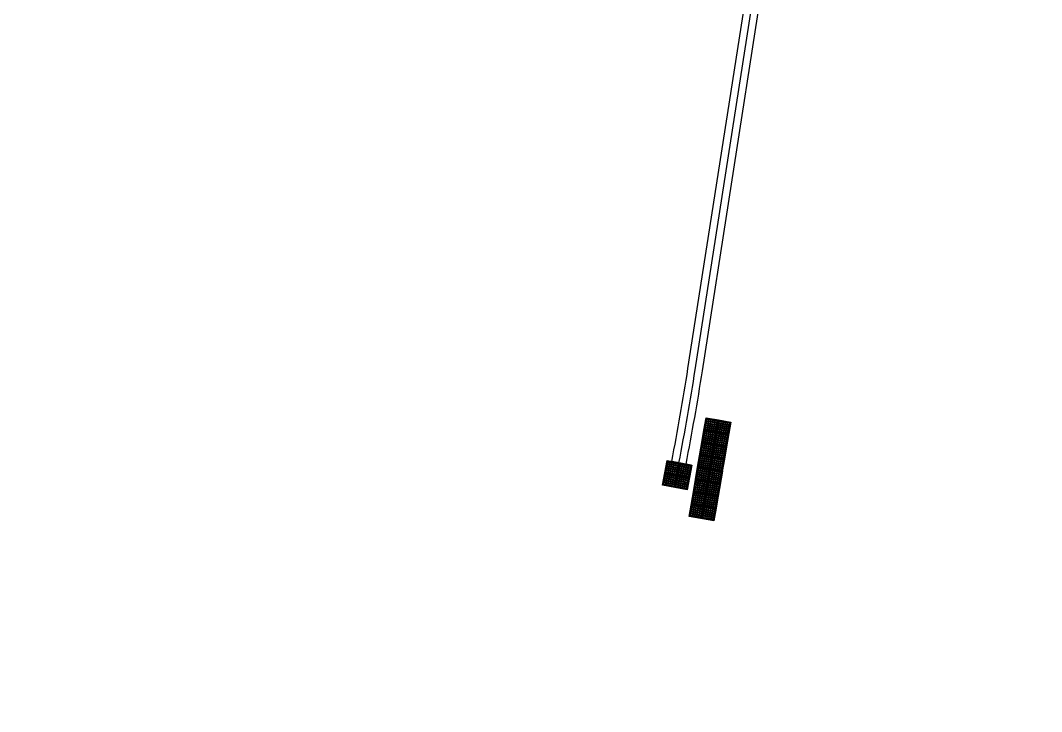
# Model space of a CAD drawing. Header units: millimetres. Extents: x 832728086 to 834530684, y 817551485 to 818349469.
# Drawn here: x 833073188 to 833097630, y 817765065 to 817781604 of the extents above; entities that cross this region are included whole.
import ezdxf

# ---------------------------------------------------------------- set-up
doc = ezdxf.new("R2010")
doc.units = ezdxf.units.MM
doc.header["$LTSCALE"] = 100
doc.layers.add('000-helpline', color=30, linetype='Continuous', lineweight=30, plot=False)
doc.layers.add('000-Tactile-l', color=8, linetype='Continuous')

# ---------------------------------------------------------------- blocks, each defined once
blk = doc.blocks.new('tactile')
at = {"layer": '000-helpline', "ltscale": 0.015}
for points in [[(834235.589, 817825.75), (834235.885, 817825.7), (834235.834, 817825.404), (834235.539, 817825.455)], [(834235.885, 817825.7), (834236.18, 817825.65), (834236.13, 817825.354), (834235.834, 817825.404)], [(834235.539, 817825.455), (834235.834, 817825.404), (834235.784, 817825.108), (834235.488, 817825.159)], [(834235.834, 817825.404), (834236.13, 817825.354), (834236.08, 817825.058), (834235.784, 817825.108)], [(834235.489, 817825.161), (834235.784, 817825.11), (834235.734, 817824.814), (834235.438, 817824.865)], [(834235.784, 817825.11), (834236.08, 817825.06), (834236.03, 817824.764), (834235.734, 817824.814)], [(834234.656, 817824.726), (834234.951, 817824.67), (834234.895, 817824.375), (834234.6, 817824.431)], [(834235.438, 817824.865), (834235.734, 817824.814), (834235.684, 817824.519), (834235.388, 817824.569)], [(834235.734, 817824.814), (834236.03, 817824.764), (834235.979, 817824.468), (834235.684, 817824.519)], [(834234.951, 817824.67), (834235.246, 817824.614), (834235.19, 817824.319), (834234.895, 817824.375)], [(834235.388, 817824.571), (834235.684, 817824.521), (834235.634, 817824.225), (834235.338, 817824.275)], [(834235.684, 817824.521), (834235.98, 817824.47), (834235.929, 817824.174), (834235.634, 817824.225)], [(834234.6, 817824.431), (834234.895, 817824.375), (834234.839, 817824.08), (834234.545, 817824.136)], [(834234.895, 817824.375), (834235.19, 817824.319), (834235.134, 817824.025), (834234.839, 817824.08)], [(834235.338, 817824.275), (834235.634, 817824.225), (834235.583, 817823.929), (834235.288, 817823.979)], [(834235.634, 817824.225), (834235.929, 817824.174), (834235.879, 817823.879), (834235.583, 817823.929)], [(834235.288, 817823.981), (834235.584, 817823.931), (834235.533, 817823.635), (834235.238, 817823.685)], [(834235.584, 817823.931), (834235.879, 817823.88), (834235.829, 817823.585), (834235.533, 817823.635)], [(834235.238, 817823.685), (834235.533, 817823.635), (834235.483, 817823.339), (834235.187, 817823.39)], [(834235.533, 817823.635), (834235.829, 817823.585), (834235.779, 817823.289), (834235.483, 817823.339)]]:
    blk.add_lwpolyline(points, close=True, dxfattribs=at)
at = {"layer": '000-Tactile-l', "ltscale": 5e-05}
for p, q in [((834235.157, 817826.928), (834239.036, 817851.826)), ((834235.33, 817826.901), (834239.209, 817851.799)), ((834235.503, 817826.874), (834239.382, 817851.772))]:
    blk.add_line(p, q, dxfattribs=at)
at = {"layer": '000-Tactile-l', "ltscale": 0.02}
blk.add_line((834235.235, 817824.616), (834234.779, 817824.702), dxfattribs=at)
at = {"layer": '000-Tactile-l'}
for points in [[(834235.488, 817825.159), (834235.589, 817825.75), (834236.18, 817825.65), (834236.08, 817825.058)], [(834235.388, 817824.569), (834235.489, 817825.161), (834236.08, 817825.06), (834235.979, 817824.468)], [(834234.545, 817824.136), (834234.656, 817824.726), (834235.246, 817824.614), (834235.134, 817824.025)], [(834235.288, 817823.979), (834235.388, 817824.571), (834235.98, 817824.47), (834235.879, 817823.879)], [(834235.187, 817823.39), (834235.288, 817823.981), (834235.879, 817823.88), (834235.779, 817823.289)]]:
    blk.add_lwpolyline(points, close=True, dxfattribs=at)
at = {"layer": '000-Tactile-l', "ltscale": 0.015}
for centre, radius in [((834235.601, 817825.672), 0.0175), ((834235.601, 817825.672), 0.0125), ((834235.609, 817825.721), 0.0175), ((834235.609, 817825.721), 0.0125), ((834235.659, 817825.713), 0.0175), ((834235.659, 817825.713), 0.0125), ((834235.708, 817825.705), 0.0175), ((834235.708, 817825.705), 0.0125), ((834235.757, 817825.696), 0.0175), ((834235.757, 817825.696), 0.0125), ((834235.807, 817825.688), 0.0175), ((834235.807, 817825.688), 0.0125), ((834235.856, 817825.68), 0.0175), ((834235.856, 817825.68), 0.0125), ((834235.905, 817825.671), 0.0175), ((834235.905, 817825.671), 0.0125), ((834235.559, 817825.426), 0.0175), ((834235.559, 817825.426), 0.0125), ((834235.567, 817825.475), 0.0175), ((834235.567, 817825.475), 0.0125), ((834235.576, 817825.524), 0.0175), ((834235.576, 817825.524), 0.0125), ((834235.584, 817825.574), 0.0175), ((834235.584, 817825.574), 0.0125), ((834235.593, 817825.623), 0.0175), ((834235.593, 817825.623), 0.0125), ((834235.617, 817825.467), 0.0175), ((834235.617, 817825.467), 0.0125), ((834235.625, 817825.516), 0.0175), ((834235.625, 817825.516), 0.0125), ((834235.634, 817825.565), 0.0175), ((834235.634, 817825.565), 0.0125), ((834235.642, 817825.614), 0.0175), ((834235.642, 817825.614), 0.0125), ((834235.65, 817825.664), 0.0175), ((834235.65, 817825.664), 0.0125), ((834235.666, 817825.458), 0.0175), ((834235.666, 817825.458), 0.0125), ((834235.674, 817825.507), 0.0175), ((834235.674, 817825.507), 0.0125), ((834235.683, 817825.557), 0.0175), ((834235.683, 817825.557), 0.0125), ((834235.691, 817825.606), 0.0175), ((834235.691, 817825.606), 0.0125), ((834235.7, 817825.655), 0.0175), ((834235.7, 817825.655), 0.0125), ((834235.715, 817825.45), 0.0175), ((834235.715, 817825.45), 0.0125), ((834235.724, 817825.499), 0.0175), ((834235.724, 817825.499), 0.0125), ((834235.732, 817825.548), 0.0175), ((834235.732, 817825.548), 0.0125), ((834235.74, 817825.598), 0.0175), ((834235.74, 817825.598), 0.0125), ((834235.749, 817825.647), 0.0175), ((834235.749, 817825.647), 0.0125), ((834235.765, 817825.441), 0.0175), ((834235.765, 817825.441), 0.0125), ((834235.773, 817825.491), 0.0175), ((834235.773, 817825.491), 0.0125), ((834235.781, 817825.54), 0.0175), ((834235.781, 817825.54), 0.0125), ((834235.79, 817825.589), 0.0175), ((834235.79, 817825.589), 0.0125), ((834235.798, 817825.639), 0.0175), ((834235.798, 817825.639), 0.0125), ((834235.814, 817825.433), 0.0175), ((834235.814, 817825.433), 0.0125), ((834235.822, 817825.482), 0.0175), ((834235.822, 817825.482), 0.0125), ((834235.831, 817825.532), 0.0175), ((834235.831, 817825.532), 0.0125), ((834235.839, 817825.581), 0.0175), ((834235.839, 817825.581), 0.0125), ((834235.847, 817825.63), 0.0175), ((834235.847, 817825.63), 0.0125), ((834235.863, 817825.425), 0.0175), ((834235.872, 817825.474), 0.0175), ((834235.872, 817825.474), 0.0125), ((834235.88, 817825.523), 0.0175), ((834235.88, 817825.523), 0.0125), ((834235.888, 817825.573), 0.0175), ((834235.888, 817825.573), 0.0125), ((834235.897, 817825.622), 0.0175), ((834235.897, 817825.622), 0.0125), ((834235.921, 817825.466), 0.0175), ((834235.921, 817825.466), 0.0125), ((834235.929, 817825.515), 0.0175), ((834235.929, 817825.515), 0.0125), ((834235.938, 817825.564), 0.0175), ((834235.938, 817825.564), 0.0125), ((834235.946, 817825.613), 0.0175), ((834235.946, 817825.613), 0.0125), ((834235.954, 817825.663), 0.0175), ((834235.954, 817825.663), 0.0125), ((834235.97, 817825.457), 0.0175), ((834235.97, 817825.457), 0.0125), ((834235.979, 817825.506), 0.0175), ((834235.979, 817825.506), 0.0125), ((834235.987, 817825.556), 0.0175), ((834235.987, 817825.556), 0.0125), ((834235.995, 817825.605), 0.0175), ((834235.995, 817825.605), 0.0125), ((834236.004, 817825.654), 0.0175), ((834236.004, 817825.654), 0.0125), ((834236.019, 817825.449), 0.0175), ((834236.019, 817825.449), 0.0125), ((834236.028, 817825.498), 0.0175), ((834236.028, 817825.498), 0.0125), ((834236.036, 817825.547), 0.0175), ((834236.036, 817825.547), 0.0125), ((834236.045, 817825.597), 0.0175), ((834236.045, 817825.597), 0.0125), ((834236.053, 817825.646), 0.0175), ((834236.053, 817825.646), 0.0125), ((834236.069, 817825.44), 0.0175), ((834236.069, 817825.44), 0.0125), ((834236.077, 817825.49), 0.0175), ((834236.077, 817825.49), 0.0125), ((834236.086, 817825.539), 0.0175), ((834236.086, 817825.539), 0.0125), ((834236.094, 817825.588), 0.0175), ((834236.094, 817825.588), 0.0125), ((834236.102, 817825.638), 0.0175), ((834236.102, 817825.638), 0.0125), ((834236.118, 817825.432), 0.0175), ((834236.118, 817825.432), 0.0125), ((834236.126, 817825.481), 0.0175), ((834236.126, 817825.481), 0.0125), ((834236.135, 817825.531), 0.0175), ((834236.135, 817825.531), 0.0125), ((834236.143, 817825.58), 0.0175), ((834236.143, 817825.58), 0.0125), ((834236.152, 817825.629), 0.0175), ((834236.152, 817825.629), 0.0125), ((834235.517, 817825.179), 0.0175), ((834235.526, 817825.229), 0.0175), ((834235.526, 817825.229), 0.0125), ((834235.534, 817825.278), 0.0175), ((834235.534, 817825.278), 0.0125), ((834235.542, 817825.327), 0.0175), ((834235.542, 817825.327), 0.0125), ((834235.551, 817825.376), 0.0175), ((834235.551, 817825.376), 0.0125), ((834235.575, 817825.22), 0.0175), ((834235.575, 817825.22), 0.0125), ((834235.583, 817825.269), 0.0175), ((834235.583, 817825.269), 0.0125), ((834235.592, 817825.319), 0.0175), ((834235.592, 817825.319), 0.0125), ((834235.6, 817825.368), 0.0175), ((834235.6, 817825.368), 0.0125), ((834235.608, 817825.417), 0.0175), ((834235.608, 817825.417), 0.0125), ((834235.624, 817825.212), 0.0175), ((834235.624, 817825.212), 0.0125), ((834235.632, 817825.261), 0.0175), ((834235.632, 817825.261), 0.0125), ((834235.641, 817825.31), 0.0175), ((834235.641, 817825.31), 0.0125), ((834235.649, 817825.36), 0.0175), ((834235.649, 817825.36), 0.0125), ((834235.658, 817825.409), 0.0175), ((834235.658, 817825.409), 0.0125), ((834235.673, 817825.203), 0.0175), ((834235.673, 817825.203), 0.0125), ((834235.682, 817825.253), 0.0175), ((834235.682, 817825.253), 0.0125), ((834235.69, 817825.302), 0.0175), ((834235.69, 817825.302), 0.0125), ((834235.699, 817825.351), 0.0175), ((834235.699, 817825.351), 0.0125), ((834235.707, 817825.401), 0.0175), ((834235.707, 817825.401), 0.0125), ((834235.723, 817825.195), 0.0175), ((834235.723, 817825.195), 0.0125), ((834235.731, 817825.244), 0.0175), ((834235.731, 817825.244), 0.0125), ((834235.739, 817825.294), 0.0175), ((834235.739, 817825.294), 0.0125), ((834235.748, 817825.343), 0.0175), ((834235.748, 817825.343), 0.0125), ((834235.756, 817825.392), 0.0175), ((834235.756, 817825.392), 0.0125), ((834235.772, 817825.187), 0.0175), ((834235.772, 817825.187), 0.0125), ((834235.78, 817825.236), 0.0175), ((834235.78, 817825.236), 0.0125), ((834235.789, 817825.285), 0.0175), ((834235.789, 817825.285), 0.0125), ((834235.797, 817825.334), 0.0175), ((834235.797, 817825.334), 0.0125), ((834235.806, 817825.384), 0.0175), ((834235.806, 817825.384), 0.0125), ((834235.821, 817825.178), 0.0175), ((834235.83, 817825.227), 0.0175), ((834235.83, 817825.227), 0.0125), ((834235.838, 817825.277), 0.0175), ((834235.838, 817825.277), 0.0125), ((834235.846, 817825.326), 0.0175), ((834235.846, 817825.326), 0.0125), ((834235.855, 817825.375), 0.0175), ((834235.855, 817825.375), 0.0125), ((834235.863, 817825.425), 0.0125), ((834235.879, 817825.219), 0.0175), ((834235.879, 817825.219), 0.0125), ((834235.887, 817825.268), 0.0175), ((834235.887, 817825.268), 0.0125), ((834235.896, 817825.318), 0.0175), ((834235.896, 817825.318), 0.0125), ((834235.904, 817825.367), 0.0175), ((834235.904, 817825.367), 0.0125), ((834235.912, 817825.416), 0.0175), ((834235.912, 817825.416), 0.0125), ((834235.928, 817825.211), 0.0175), ((834235.928, 817825.211), 0.0125), ((834235.937, 817825.26), 0.0175), ((834235.937, 817825.26), 0.0125), ((834235.945, 817825.309), 0.0175), ((834235.945, 817825.309), 0.0125), ((834235.953, 817825.359), 0.0175), ((834235.953, 817825.359), 0.0125), ((834235.962, 817825.408), 0.0175), ((834235.962, 817825.408), 0.0125), ((834235.978, 817825.202), 0.0175), ((834235.978, 817825.202), 0.0125), ((834235.986, 817825.252), 0.0175), ((834235.986, 817825.252), 0.0125), ((834235.994, 817825.301), 0.0175), ((834235.994, 817825.301), 0.0125), ((834236.003, 817825.35), 0.0175), ((834236.003, 817825.35), 0.0125), ((834236.011, 817825.399), 0.0175), ((834236.011, 817825.399), 0.0125), ((834236.027, 817825.194), 0.0175), ((834236.027, 817825.194), 0.0125), ((834236.035, 817825.243), 0.0175), ((834236.035, 817825.243), 0.0125), ((834236.044, 817825.293), 0.0175), ((834236.044, 817825.293), 0.0125), ((834236.052, 817825.342), 0.0175), ((834236.052, 817825.342), 0.0125), ((834236.06, 817825.391), 0.0175), ((834236.06, 817825.391), 0.0125), ((834236.076, 817825.186), 0.0175), ((834236.076, 817825.186), 0.0125), ((834236.085, 817825.235), 0.0175), ((834236.085, 817825.235), 0.0125), ((834236.093, 817825.284), 0.0175), ((834236.093, 817825.284), 0.0125), ((834236.101, 817825.333), 0.0175), ((834236.101, 817825.333), 0.0125), ((834236.11, 817825.383), 0.0175), ((834236.11, 817825.383), 0.0125), ((834235.476, 817824.935), 0.0175), ((834235.484, 817824.984), 0.0175), ((834235.484, 817824.984), 0.0125), ((834235.492, 817825.033), 0.0175), ((834235.492, 817825.033), 0.0125), ((834235.501, 817825.082), 0.0175), ((834235.501, 817825.082), 0.0125), ((834235.509, 817825.132), 0.0175), ((834235.509, 817825.132), 0.0125), ((834235.517, 817825.179), 0.0125), ((834235.533, 817824.975), 0.0175), ((834235.533, 817824.975), 0.0125), ((834235.542, 817825.025), 0.0175), ((834235.542, 817825.025), 0.0125), ((834235.55, 817825.074), 0.0175), ((834235.55, 817825.074), 0.0125), ((834235.558, 817825.123), 0.0175), ((834235.558, 817825.123), 0.0125), ((834235.566, 817825.171), 0.0175), ((834235.566, 817825.171), 0.0125), ((834235.582, 817824.967), 0.0175), ((834235.582, 817824.967), 0.0125), ((834235.591, 817825.016), 0.0175), ((834235.591, 817825.016), 0.0125), ((834235.599, 817825.066), 0.0175), ((834235.599, 817825.066), 0.0125), ((834235.608, 817825.115), 0.0175), ((834235.608, 817825.115), 0.0125), ((834235.616, 817825.162), 0.0175), ((834235.616, 817825.162), 0.0125), ((834235.632, 817824.959), 0.0175), ((834235.632, 817824.959), 0.0125), ((834235.64, 817825.008), 0.0175), ((834235.64, 817825.008), 0.0125), ((834235.649, 817825.057), 0.0175), ((834235.649, 817825.057), 0.0125), ((834235.657, 817825.107), 0.0175), ((834235.657, 817825.107), 0.0125), ((834235.665, 817825.154), 0.0175), ((834235.665, 817825.154), 0.0125), ((834235.681, 817824.95), 0.0175), ((834235.681, 817824.95), 0.0125), ((834235.689, 817825), 0.0175), ((834235.689, 817825), 0.0125), ((834235.698, 817825.049), 0.0175), ((834235.698, 817825.049), 0.0125), ((834235.706, 817825.098), 0.0175), ((834235.706, 817825.098), 0.0125), ((834235.714, 817825.146), 0.0175), ((834235.714, 817825.146), 0.0125), ((834235.73, 817824.942), 0.0175), ((834235.73, 817824.942), 0.0125), ((834235.739, 817824.991), 0.0175), ((834235.739, 817824.991), 0.0125), ((834235.747, 817825.04), 0.0175), ((834235.747, 817825.04), 0.0125), ((834235.756, 817825.09), 0.0175), ((834235.756, 817825.09), 0.0125), ((834235.764, 817825.137), 0.0175), ((834235.764, 817825.137), 0.0125), ((834235.78, 817824.934), 0.0175), ((834235.788, 817824.983), 0.0175), ((834235.788, 817824.983), 0.0125), ((834235.796, 817825.032), 0.0175), ((834235.796, 817825.032), 0.0125), ((834235.805, 817825.081), 0.0175), ((834235.805, 817825.081), 0.0125), ((834235.813, 817825.129), 0.0175), ((834235.813, 817825.129), 0.0125), ((834235.821, 817825.178), 0.0125), ((834235.837, 817824.974), 0.0175), ((834235.837, 817824.974), 0.0125), ((834235.846, 817825.024), 0.0175), ((834235.846, 817825.024), 0.0125), ((834235.854, 817825.073), 0.0175), ((834235.854, 817825.073), 0.0125), ((834235.862, 817825.121), 0.0175), ((834235.862, 817825.121), 0.0125), ((834235.871, 817825.17), 0.0175), ((834235.871, 817825.17), 0.0125), ((834235.887, 817824.966), 0.0175), ((834235.887, 817824.966), 0.0125), ((834235.895, 817825.015), 0.0175), ((834235.895, 817825.015), 0.0125), ((834235.903, 817825.065), 0.0175), ((834235.903, 817825.065), 0.0125), ((834235.911, 817825.112), 0.0175), ((834235.911, 817825.112), 0.0125), ((834235.92, 817825.161), 0.0175), ((834235.92, 817825.161), 0.0125), ((834235.936, 817824.958), 0.0175), ((834235.936, 817824.958), 0.0125), ((834235.944, 817825.007), 0.0175), ((834235.944, 817825.007), 0.0125), ((834235.953, 817825.056), 0.0175), ((834235.953, 817825.056), 0.0125), ((834235.961, 817825.104), 0.0175), ((834235.961, 817825.104), 0.0125), ((834235.969, 817825.153), 0.0175), ((834235.969, 817825.153), 0.0125), ((834235.985, 817824.949), 0.0175), ((834235.985, 817824.949), 0.0125), ((834235.994, 817824.999), 0.0175), ((834235.994, 817824.999), 0.0125), ((834236.002, 817825.048), 0.0175), ((834236.002, 817825.048), 0.0125), ((834236.01, 817825.095), 0.0175), ((834236.01, 817825.095), 0.0125), ((834236.018, 817825.145), 0.0175), ((834236.018, 817825.145), 0.0125), ((834236.034, 817824.941), 0.0175), ((834236.034, 817824.941), 0.0125), ((834236.043, 817824.99), 0.0175), ((834236.043, 817824.99), 0.0125), ((834236.051, 817825.039), 0.0175), ((834236.051, 817825.039), 0.0125), ((834236.059, 817825.087), 0.0175), ((834236.059, 817825.087), 0.0125), ((834236.068, 817825.136), 0.0175), ((834236.068, 817825.136), 0.0125), ((834234.676, 817824.696), 0.0175), ((834234.676, 817824.696), 0.0125), ((834234.725, 817824.687), 0.0175), ((834235.434, 817824.688), 0.0175), ((834235.442, 817824.737), 0.0175), ((834235.442, 817824.737), 0.0125), ((834235.45, 817824.787), 0.0175), ((834235.45, 817824.787), 0.0125), ((834235.459, 817824.836), 0.0175), ((834235.459, 817824.836), 0.0125), ((834235.467, 817824.885), 0.0175), ((834235.467, 817824.885), 0.0125), ((834235.476, 817824.935), 0.0125), ((834235.491, 817824.729), 0.0175), ((834235.491, 817824.729), 0.0125), ((834235.5, 817824.778), 0.0175), ((834235.5, 817824.778), 0.0125), ((834235.508, 817824.828), 0.0175), ((834235.508, 817824.828), 0.0125), ((834235.516, 817824.877), 0.0175), ((834235.516, 817824.877), 0.0125), ((834235.525, 817824.926), 0.0175), ((834235.525, 817824.926), 0.0125), ((834235.541, 817824.721), 0.0175), ((834235.541, 817824.721), 0.0125), ((834235.549, 817824.77), 0.0175), ((834235.549, 817824.77), 0.0125), ((834235.557, 817824.819), 0.0175), ((834235.557, 817824.819), 0.0125), ((834235.566, 817824.868), 0.0175), ((834235.566, 817824.868), 0.0125), ((834235.574, 817824.918), 0.0175), ((834235.574, 817824.918), 0.0125), ((834235.59, 817824.712), 0.0175), ((834235.59, 817824.712), 0.0125), ((834235.598, 817824.762), 0.0175), ((834235.598, 817824.762), 0.0125), ((834235.607, 817824.811), 0.0175), ((834235.607, 817824.811), 0.0125), ((834235.615, 817824.86), 0.0175), ((834235.615, 817824.86), 0.0125), ((834235.623, 817824.909), 0.0175), ((834235.623, 817824.909), 0.0125), ((834235.639, 817824.704), 0.0175), ((834235.639, 817824.704), 0.0125), ((834235.648, 817824.753), 0.0175), ((834235.648, 817824.753), 0.0125), ((834235.656, 817824.802), 0.0175), ((834235.656, 817824.802), 0.0125), ((834235.664, 817824.852), 0.0175), ((834235.664, 817824.852), 0.0125), ((834235.673, 817824.901), 0.0175), ((834235.673, 817824.901), 0.0125), ((834235.688, 817824.695), 0.0175), ((834235.688, 817824.695), 0.0125), ((834235.697, 817824.745), 0.0175), ((834235.697, 817824.745), 0.0125), ((834235.705, 817824.794), 0.0175), ((834235.705, 817824.794), 0.0125), ((834235.714, 817824.843), 0.0175), ((834235.714, 817824.843), 0.0125), ((834235.722, 817824.893), 0.0175), ((834235.722, 817824.893), 0.0125), ((834235.738, 817824.687), 0.0175), ((834235.746, 817824.736), 0.0175), ((834235.746, 817824.736), 0.0125), ((834235.754, 817824.786), 0.0175), ((834235.754, 817824.786), 0.0125), ((834235.763, 817824.835), 0.0175), ((834235.763, 817824.835), 0.0125), ((834235.771, 817824.884), 0.0175), ((834235.771, 817824.884), 0.0125), ((834235.78, 817824.934), 0.0125), ((834235.795, 817824.728), 0.0175), ((834235.795, 817824.728), 0.0125), ((834235.804, 817824.777), 0.0175), ((834235.804, 817824.777), 0.0125), ((834235.812, 817824.827), 0.0175), ((834235.812, 817824.827), 0.0125), ((834235.821, 817824.876), 0.0175), ((834235.821, 817824.876), 0.0125), ((834235.829, 817824.925), 0.0175), ((834235.829, 817824.925), 0.0125), ((834235.845, 817824.72), 0.0175), ((834235.845, 817824.72), 0.0125), ((834235.853, 817824.769), 0.0175), ((834235.853, 817824.769), 0.0125), ((834235.861, 817824.818), 0.0175), ((834235.861, 817824.818), 0.0125), ((834235.87, 817824.867), 0.0175), ((834235.87, 817824.867), 0.0125), ((834235.878, 817824.917), 0.0175), ((834235.878, 817824.917), 0.0125), ((834235.894, 817824.711), 0.0175), ((834235.894, 817824.711), 0.0125), ((834235.902, 817824.76), 0.0175), ((834235.902, 817824.76), 0.0125), ((834235.911, 817824.81), 0.0175), ((834235.911, 817824.81), 0.0125), ((834235.919, 817824.859), 0.0175), ((834235.919, 817824.859), 0.0125), ((834235.928, 817824.908), 0.0175), ((834235.928, 817824.908), 0.0125), ((834235.943, 817824.703), 0.0175), ((834235.943, 817824.703), 0.0125), ((834235.952, 817824.752), 0.0175), ((834235.952, 817824.752), 0.0125), ((834235.96, 817824.801), 0.0175), ((834235.96, 817824.801), 0.0125), ((834235.968, 817824.851), 0.0175), ((834235.968, 817824.851), 0.0125), ((834235.977, 817824.9), 0.0175), ((834235.977, 817824.9), 0.0125), ((834235.993, 817824.694), 0.0175), ((834235.993, 817824.694), 0.0125), ((834236.001, 817824.744), 0.0175), ((834236.001, 817824.744), 0.0125), ((834236.009, 817824.793), 0.0175), ((834236.009, 817824.793), 0.0125), ((834236.018, 817824.842), 0.0175), ((834236.018, 817824.842), 0.0125), ((834236.026, 817824.892), 0.0175), ((834236.026, 817824.892), 0.0125), ((834234.63, 817824.451), 0.0175), ((834234.63, 817824.451), 0.0125), ((834234.639, 817824.5), 0.0175), ((834234.639, 817824.5), 0.0125), ((834234.648, 817824.549), 0.0175), ((834234.648, 817824.549), 0.0125), ((834234.657, 817824.598), 0.0175), ((834234.657, 817824.598), 0.0125), ((834234.667, 817824.647), 0.0175), ((834234.667, 817824.647), 0.0125), ((834234.688, 817824.491), 0.0175), ((834234.688, 817824.491), 0.0125), ((834234.697, 817824.54), 0.0175), ((834234.697, 817824.54), 0.0125), ((834234.707, 817824.589), 0.0175), ((834234.707, 817824.589), 0.0125), ((834234.716, 817824.638), 0.0175), ((834234.716, 817824.638), 0.0125), ((834234.725, 817824.687), 0.0125), ((834234.737, 817824.481), 0.0175), ((834234.737, 817824.481), 0.0125), ((834234.746, 817824.53), 0.0175), ((834234.746, 817824.53), 0.0125), ((834234.756, 817824.58), 0.0175), ((834234.756, 817824.58), 0.0125), ((834234.765, 817824.629), 0.0175), ((834234.765, 817824.629), 0.0125), ((834234.774, 817824.678), 0.0175), ((834234.774, 817824.678), 0.0125), ((834234.786, 817824.472), 0.0175), ((834234.786, 817824.472), 0.0125), ((834234.796, 817824.521), 0.0175), ((834234.796, 817824.521), 0.0125), ((834234.805, 817824.57), 0.0175), ((834234.805, 817824.57), 0.0125), ((834234.814, 817824.619), 0.0175), ((834234.814, 817824.619), 0.0125), ((834234.823, 817824.668), 0.0175), ((834234.823, 817824.668), 0.0125), ((834234.835, 817824.463), 0.0175), ((834234.835, 817824.463), 0.0125), ((834234.845, 817824.512), 0.0175), ((834234.845, 817824.512), 0.0125), ((834234.854, 817824.561), 0.0175), ((834234.854, 817824.561), 0.0125), ((834234.863, 817824.61), 0.0175), ((834234.863, 817824.61), 0.0125), ((834234.873, 817824.659), 0.0175), ((834234.873, 817824.659), 0.0125), ((834234.885, 817824.453), 0.0175), ((834234.885, 817824.453), 0.0125), ((834234.894, 817824.503), 0.0175), ((834234.894, 817824.503), 0.0125), ((834234.903, 817824.552), 0.0175), ((834234.903, 817824.552), 0.0125), ((834234.912, 817824.601), 0.0175), ((834234.912, 817824.601), 0.0125), ((834234.922, 817824.65), 0.0175), ((834234.922, 817824.65), 0.0125), ((834234.934, 817824.444), 0.0175), ((834234.943, 817824.493), 0.0175), ((834234.943, 817824.493), 0.0125), ((834234.952, 817824.542), 0.0175), ((834234.952, 817824.542), 0.0125), ((834234.962, 817824.591), 0.0175), ((834234.962, 817824.591), 0.0125), ((834234.971, 817824.641), 0.0175), ((834234.971, 817824.641), 0.0125), ((834234.992, 817824.484), 0.0175), ((834234.992, 817824.484), 0.0125), ((834235.001, 817824.533), 0.0175), ((834235.001, 817824.533), 0.0125), ((834235.011, 817824.582), 0.0175), ((834235.011, 817824.582), 0.0125), ((834235.02, 817824.631), 0.0175), ((834235.02, 817824.631), 0.0125), ((834235.041, 817824.475), 0.0175), ((834235.041, 817824.475), 0.0125), ((834235.051, 817824.524), 0.0175), ((834235.051, 817824.524), 0.0125), ((834235.06, 817824.573), 0.0175), ((834235.06, 817824.573), 0.0125), ((834235.069, 817824.622), 0.0175), ((834235.069, 817824.622), 0.0125), ((834235.09, 817824.465), 0.0175), ((834235.09, 817824.465), 0.0125), ((834235.1, 817824.514), 0.0175), ((834235.1, 817824.514), 0.0125), ((834235.109, 817824.564), 0.0175), ((834235.109, 817824.564), 0.0125), ((834235.118, 817824.613), 0.0175), ((834235.118, 817824.613), 0.0125), ((834235.139, 817824.456), 0.0175), ((834235.139, 817824.456), 0.0125), ((834235.149, 817824.505), 0.0175), ((834235.149, 817824.505), 0.0125), ((834235.158, 817824.554), 0.0175), ((834235.158, 817824.554), 0.0125), ((834235.167, 817824.603), 0.0175), ((834235.167, 817824.603), 0.0125), ((834235.189, 817824.447), 0.0175), ((834235.198, 817824.496), 0.0175), ((834235.198, 817824.496), 0.0125), ((834235.207, 817824.545), 0.0175), ((834235.207, 817824.545), 0.0125), ((834235.216, 817824.594), 0.0175), ((834235.216, 817824.594), 0.0125), ((834235.392, 817824.443), 0.0175), ((834235.4, 817824.493), 0.0175), ((834235.4, 817824.493), 0.0125), ((834235.409, 817824.542), 0.0175), ((834235.409, 817824.542), 0.0125), ((834235.417, 817824.59), 0.0175), ((834235.417, 817824.59), 0.0125), ((834235.425, 817824.639), 0.0175), ((834235.425, 817824.639), 0.0125), ((834235.434, 817824.688), 0.0125), ((834235.45, 817824.484), 0.0175), ((834235.45, 817824.484), 0.0125), ((834235.458, 817824.534), 0.0175), ((834235.458, 817824.534), 0.0125), ((834235.466, 817824.581), 0.0175), ((834235.466, 817824.581), 0.0125), ((834235.474, 817824.63), 0.0175), ((834235.474, 817824.63), 0.0125), ((834235.483, 817824.68), 0.0175), ((834235.483, 817824.68), 0.0125), ((834235.499, 817824.476), 0.0175), ((834235.499, 817824.476), 0.0125), ((834235.507, 817824.525), 0.0175), ((834235.507, 817824.525), 0.0125), ((834235.515, 817824.573), 0.0175), ((834235.515, 817824.573), 0.0125), ((834235.524, 817824.622), 0.0175), ((834235.524, 817824.622), 0.0125), ((834235.532, 817824.671), 0.0175), ((834235.532, 817824.671), 0.0125), ((834235.548, 817824.468), 0.0175), ((834235.548, 817824.468), 0.0125), ((834235.557, 817824.517), 0.0175), ((834235.557, 817824.517), 0.0125), ((834235.565, 817824.564), 0.0175), ((834235.565, 817824.564), 0.0125), ((834235.573, 817824.614), 0.0175), ((834235.573, 817824.614), 0.0125), ((834235.581, 817824.663), 0.0175), ((834235.581, 817824.663), 0.0125), ((834235.598, 817824.459), 0.0175), ((834235.598, 817824.459), 0.0125), ((834235.606, 817824.508), 0.0175), ((834235.606, 817824.508), 0.0125), ((834235.614, 817824.556), 0.0175), ((834235.614, 817824.556), 0.0125), ((834235.622, 817824.605), 0.0175), ((834235.622, 817824.605), 0.0125), ((834235.631, 817824.655), 0.0175), ((834235.631, 817824.655), 0.0125), ((834235.647, 817824.451), 0.0175), ((834235.647, 817824.451), 0.0125), ((834235.655, 817824.5), 0.0175), ((834235.655, 817824.5), 0.0125), ((834235.663, 817824.548), 0.0175), ((834235.663, 817824.548), 0.0125), ((834235.672, 817824.597), 0.0175), ((834235.672, 817824.597), 0.0125), ((834235.68, 817824.646), 0.0175), ((834235.68, 817824.646), 0.0125), ((834235.704, 817824.492), 0.0175), ((834235.704, 817824.492), 0.0125), ((834235.713, 817824.539), 0.0175), ((834235.713, 817824.539), 0.0125), ((834235.721, 817824.588), 0.0175), ((834235.721, 817824.588), 0.0125), ((834235.729, 817824.638), 0.0175), ((834235.729, 817824.638), 0.0125), ((834235.738, 817824.687), 0.0125), ((834235.754, 817824.483), 0.0175), ((834235.754, 817824.483), 0.0125), ((834235.762, 817824.531), 0.0175), ((834235.762, 817824.531), 0.0125), ((834235.77, 817824.58), 0.0175), ((834235.77, 817824.58), 0.0125), ((834235.779, 817824.629), 0.0175), ((834235.779, 817824.629), 0.0125), ((834235.787, 817824.679), 0.0175), ((834235.787, 817824.679), 0.0125), ((834235.803, 817824.475), 0.0175), ((834235.803, 817824.475), 0.0125), ((834235.811, 817824.522), 0.0175), ((834235.811, 817824.522), 0.0125), ((834235.82, 817824.572), 0.0175), ((834235.82, 817824.572), 0.0125), ((834235.828, 817824.621), 0.0175), ((834235.828, 817824.621), 0.0125), ((834235.836, 817824.67), 0.0175), ((834235.836, 817824.67), 0.0125), ((834235.852, 817824.467), 0.0175), ((834235.852, 817824.467), 0.0125), ((834235.86, 817824.514), 0.0175), ((834235.86, 817824.514), 0.0125), ((834235.869, 817824.563), 0.0175), ((834235.869, 817824.563), 0.0125), ((834235.877, 817824.613), 0.0175), ((834235.877, 817824.613), 0.0125), ((834235.886, 817824.662), 0.0175), ((834235.886, 817824.662), 0.0125), ((834235.902, 817824.458), 0.0175), ((834235.902, 817824.458), 0.0125), ((834235.91, 817824.506), 0.0175), ((834235.91, 817824.506), 0.0125), ((834235.918, 817824.555), 0.0175), ((834235.918, 817824.555), 0.0125), ((834235.926, 817824.604), 0.0175), ((834235.926, 817824.604), 0.0125), ((834235.935, 817824.654), 0.0175), ((834235.935, 817824.654), 0.0125), ((834235.951, 817824.45), 0.0175), ((834235.951, 817824.45), 0.0125), ((834235.959, 817824.497), 0.0175), ((834235.959, 817824.497), 0.0125), ((834235.967, 817824.547), 0.0175), ((834235.967, 817824.547), 0.0125), ((834235.976, 817824.596), 0.0175), ((834235.976, 817824.596), 0.0125), ((834235.984, 817824.645), 0.0175), ((834235.984, 817824.645), 0.0125), ((834234.583, 817824.205), 0.0175), ((834234.583, 817824.205), 0.0125), ((834234.592, 817824.254), 0.0175), ((834234.592, 817824.254), 0.0125), ((834234.602, 817824.303), 0.0175), ((834234.602, 817824.303), 0.0125), ((834234.611, 817824.352), 0.0175), ((834234.611, 817824.352), 0.0125), ((834234.62, 817824.402), 0.0175), ((834234.62, 817824.402), 0.0125), ((834234.642, 817824.245), 0.0175), ((834234.642, 817824.245), 0.0125), ((834234.651, 817824.294), 0.0175), ((834234.651, 817824.294), 0.0125), ((834234.66, 817824.343), 0.0175), ((834234.66, 817824.343), 0.0125), ((834234.669, 817824.392), 0.0175), ((834234.669, 817824.392), 0.0125), ((834234.679, 817824.441), 0.0175), ((834234.679, 817824.441), 0.0125), ((834234.691, 817824.236), 0.0175), ((834234.691, 817824.236), 0.0125), ((834234.7, 817824.285), 0.0175), ((834234.7, 817824.285), 0.0125), ((834234.709, 817824.334), 0.0175), ((834234.709, 817824.334), 0.0125), ((834234.719, 817824.383), 0.0175), ((834234.719, 817824.383), 0.0125), ((834234.728, 817824.432), 0.0175), ((834234.728, 817824.432), 0.0125), ((834234.74, 817824.226), 0.0175), ((834234.74, 817824.226), 0.0125), ((834234.749, 817824.275), 0.0175), ((834234.749, 817824.275), 0.0125), ((834234.758, 817824.325), 0.0175), ((834234.758, 817824.325), 0.0125), ((834234.768, 817824.374), 0.0175), ((834234.768, 817824.374), 0.0125), ((834234.777, 817824.423), 0.0175), ((834234.777, 817824.423), 0.0125), ((834234.789, 817824.217), 0.0175), ((834234.789, 817824.217), 0.0125), ((834234.798, 817824.266), 0.0175), ((834234.798, 817824.266), 0.0125), ((834234.808, 817824.315), 0.0175), ((834234.808, 817824.315), 0.0125), ((834234.817, 817824.364), 0.0175), ((834234.817, 817824.364), 0.0125), ((834234.826, 817824.414), 0.0175), ((834234.826, 817824.414), 0.0125), ((834234.838, 817824.208), 0.0175), ((834234.838, 817824.208), 0.0125), ((834234.847, 817824.257), 0.0175), ((834234.847, 817824.257), 0.0125), ((834234.857, 817824.306), 0.0175), ((834234.857, 817824.306), 0.0125), ((834234.866, 817824.355), 0.0175), ((834234.866, 817824.355), 0.0125), ((834234.875, 817824.404), 0.0175), ((834234.875, 817824.404), 0.0125), ((834234.887, 817824.198), 0.0175), ((834234.897, 817824.248), 0.0175), ((834234.897, 817824.248), 0.0125), ((834234.906, 817824.297), 0.0175), ((834234.906, 817824.297), 0.0125), ((834234.915, 817824.346), 0.0175), ((834234.915, 817824.346), 0.0125), ((834234.924, 817824.395), 0.0175), ((834234.924, 817824.395), 0.0125), ((834234.934, 817824.444), 0.0125), ((834234.946, 817824.238), 0.0175), ((834234.946, 817824.238), 0.0125), ((834234.955, 817824.287), 0.0175), ((834234.955, 817824.287), 0.0125), ((834234.964, 817824.337), 0.0175), ((834234.964, 817824.337), 0.0125), ((834234.974, 817824.386), 0.0175), ((834234.974, 817824.386), 0.0125), ((834234.983, 817824.435), 0.0175), ((834234.983, 817824.435), 0.0125), ((834234.995, 817824.229), 0.0175), ((834234.995, 817824.229), 0.0125), ((834235.004, 817824.278), 0.0175), ((834235.004, 817824.278), 0.0125), ((834235.013, 817824.327), 0.0175), ((834235.013, 817824.327), 0.0125), ((834235.023, 817824.376), 0.0175), ((834235.023, 817824.376), 0.0125), ((834235.032, 817824.426), 0.0175), ((834235.032, 817824.426), 0.0125), ((834235.044, 817824.22), 0.0175), ((834235.044, 817824.22), 0.0125), ((834235.053, 817824.269), 0.0175), ((834235.053, 817824.269), 0.0125), ((834235.062, 817824.318), 0.0175), ((834235.062, 817824.318), 0.0125), ((834235.072, 817824.367), 0.0175), ((834235.072, 817824.367), 0.0125), ((834235.081, 817824.416), 0.0175), ((834235.081, 817824.416), 0.0125), ((834235.093, 817824.21), 0.0175), ((834235.093, 817824.21), 0.0125), ((834235.102, 817824.26), 0.0175), ((834235.102, 817824.26), 0.0125), ((834235.112, 817824.309), 0.0175), ((834235.112, 817824.309), 0.0125), ((834235.121, 817824.358), 0.0175), ((834235.121, 817824.358), 0.0125), ((834235.13, 817824.407), 0.0175), ((834235.13, 817824.407), 0.0125), ((834235.142, 817824.201), 0.0175), ((834235.151, 817824.25), 0.0175), ((834235.151, 817824.25), 0.0125), ((834235.161, 817824.299), 0.0175), ((834235.161, 817824.299), 0.0125), ((834235.17, 817824.349), 0.0175), ((834235.17, 817824.349), 0.0125), ((834235.179, 817824.398), 0.0175), ((834235.179, 817824.398), 0.0125), ((834235.189, 817824.447), 0.0125), ((834235.358, 817824.246), 0.0175), ((834235.358, 817824.246), 0.0125), ((834235.367, 817824.296), 0.0175), ((834235.367, 817824.296), 0.0125), ((834235.375, 817824.345), 0.0175), ((834235.375, 817824.345), 0.0125), ((834235.384, 817824.394), 0.0175), ((834235.384, 817824.394), 0.0125), ((834235.392, 817824.443), 0.0125), ((834235.408, 817824.238), 0.0175), ((834235.408, 817824.238), 0.0125), ((834235.416, 817824.287), 0.0175), ((834235.416, 817824.287), 0.0125), ((834235.424, 817824.336), 0.0175), ((834235.424, 817824.336), 0.0125), ((834235.433, 817824.386), 0.0175), ((834235.433, 817824.386), 0.0125), ((834235.441, 817824.435), 0.0175), ((834235.441, 817824.435), 0.0125), ((834235.457, 817824.229), 0.0175), ((834235.457, 817824.229), 0.0125), ((834235.465, 817824.279), 0.0175), ((834235.465, 817824.279), 0.0125), ((834235.474, 817824.328), 0.0175), ((834235.474, 817824.328), 0.0125), ((834235.482, 817824.377), 0.0175), ((834235.482, 817824.377), 0.0125), ((834235.491, 817824.427), 0.0175), ((834235.491, 817824.427), 0.0125), ((834235.506, 817824.221), 0.0175), ((834235.506, 817824.221), 0.0125), ((834235.515, 817824.27), 0.0175), ((834235.515, 817824.27), 0.0125), ((834235.523, 817824.32), 0.0175), ((834235.523, 817824.32), 0.0125), ((834235.531, 817824.369), 0.0175), ((834235.531, 817824.369), 0.0125), ((834235.54, 817824.418), 0.0175), ((834235.54, 817824.418), 0.0125), ((834235.556, 817824.213), 0.0175), ((834235.556, 817824.213), 0.0125), ((834235.564, 817824.262), 0.0175), ((834235.564, 817824.262), 0.0125), ((834235.572, 817824.311), 0.0175), ((834235.572, 817824.311), 0.0125), ((834235.581, 817824.361), 0.0175), ((834235.581, 817824.361), 0.0125), ((834235.589, 817824.41), 0.0175), ((834235.589, 817824.41), 0.0125), ((834235.605, 817824.204), 0.0175), ((834235.605, 817824.204), 0.0125), ((834235.613, 817824.254), 0.0175), ((834235.613, 817824.254), 0.0125), ((834235.622, 817824.303), 0.0175), ((834235.622, 817824.303), 0.0125), ((834235.63, 817824.352), 0.0175), ((834235.63, 817824.352), 0.0125), ((834235.638, 817824.401), 0.0175), ((834235.638, 817824.401), 0.0125), ((834235.663, 817824.245), 0.0175), ((834235.663, 817824.245), 0.0125), ((834235.671, 817824.295), 0.0175), ((834235.671, 817824.295), 0.0125), ((834235.679, 817824.344), 0.0175), ((834235.679, 817824.344), 0.0125), ((834235.688, 817824.393), 0.0175), ((834235.688, 817824.393), 0.0125), ((834235.696, 817824.442), 0.0175), ((834235.696, 817824.442), 0.0125), ((834235.712, 817824.237), 0.0175), ((834235.712, 817824.237), 0.0125), ((834235.72, 817824.286), 0.0175), ((834235.72, 817824.286), 0.0125), ((834235.729, 817824.335), 0.0175), ((834235.729, 817824.335), 0.0125), ((834235.737, 817824.385), 0.0175), ((834235.737, 817824.385), 0.0125), ((834235.745, 817824.434), 0.0175), ((834235.745, 817824.434), 0.0125), ((834235.761, 817824.228), 0.0175), ((834235.761, 817824.228), 0.0125), ((834235.77, 817824.278), 0.0175), ((834235.77, 817824.278), 0.0125), ((834235.778, 817824.327), 0.0175), ((834235.778, 817824.327), 0.0125), ((834235.786, 817824.376), 0.0175), ((834235.786, 817824.376), 0.0125), ((834235.795, 817824.426), 0.0175), ((834235.795, 817824.426), 0.0125), ((834235.81, 817824.22), 0.0175), ((834235.81, 817824.22), 0.0125), ((834235.819, 817824.269), 0.0175), ((834235.819, 817824.269), 0.0125), ((834235.827, 817824.319), 0.0175), ((834235.827, 817824.319), 0.0125), ((834235.836, 817824.368), 0.0175), ((834235.836, 817824.368), 0.0125), ((834235.844, 817824.417), 0.0175), ((834235.844, 817824.417), 0.0125), ((834235.86, 817824.212), 0.0175), ((834235.86, 817824.212), 0.0125), ((834235.868, 817824.261), 0.0175), ((834235.868, 817824.261), 0.0125), ((834235.876, 817824.31), 0.0175), ((834235.876, 817824.31), 0.0125), ((834235.885, 817824.36), 0.0175), ((834235.885, 817824.36), 0.0125), ((834235.893, 817824.409), 0.0175), ((834235.893, 817824.409), 0.0125), ((834235.909, 817824.203), 0.0175), ((834235.909, 817824.203), 0.0125), ((834235.917, 817824.253), 0.0175), ((834235.917, 817824.253), 0.0125), ((834235.926, 817824.302), 0.0175), ((834235.926, 817824.302), 0.0125), ((834235.934, 817824.351), 0.0175), ((834235.934, 817824.351), 0.0125), ((834235.943, 817824.4), 0.0175), ((834235.943, 817824.4), 0.0125), ((834234.574, 817824.156), 0.0175), ((834234.574, 817824.156), 0.0125), ((834234.623, 817824.147), 0.0175), ((834234.623, 817824.147), 0.0125), ((834234.632, 817824.196), 0.0175), ((834234.632, 817824.196), 0.0125), ((834234.672, 817824.137), 0.0175), ((834234.672, 817824.137), 0.0125), ((834234.681, 817824.186), 0.0175), ((834234.681, 817824.186), 0.0125), ((834234.721, 817824.128), 0.0175), ((834234.721, 817824.128), 0.0125), ((834234.731, 817824.177), 0.0175), ((834234.731, 817824.177), 0.0125), ((834234.77, 817824.119), 0.0175), ((834234.77, 817824.119), 0.0125), ((834234.78, 817824.168), 0.0175), ((834234.78, 817824.168), 0.0125), ((834234.82, 817824.109), 0.0175), ((834234.82, 817824.109), 0.0125), ((834234.829, 817824.159), 0.0175), ((834234.829, 817824.159), 0.0125), ((834234.869, 817824.1), 0.0175), ((834234.869, 817824.1), 0.0125), ((834234.878, 817824.149), 0.0175), ((834234.878, 817824.149), 0.0125), ((834234.887, 817824.198), 0.0125), ((834234.918, 817824.091), 0.0175), ((834234.918, 817824.091), 0.0125), ((834234.927, 817824.14), 0.0175), ((834234.927, 817824.14), 0.0125), ((834234.936, 817824.189), 0.0175), ((834234.936, 817824.189), 0.0125), ((834234.967, 817824.082), 0.0175), ((834234.967, 817824.082), 0.0125), ((834234.976, 817824.131), 0.0175), ((834234.976, 817824.131), 0.0125), ((834234.985, 817824.18), 0.0175), ((834234.985, 817824.18), 0.0125), ((834235.016, 817824.072), 0.0175), ((834235.016, 817824.072), 0.0125), ((834235.025, 817824.121), 0.0175), ((834235.025, 817824.121), 0.0125), ((834235.035, 817824.171), 0.0175), ((834235.035, 817824.171), 0.0125), ((834235.065, 817824.063), 0.0175), ((834235.065, 817824.063), 0.0125), ((834235.074, 817824.112), 0.0175), ((834235.074, 817824.112), 0.0125), ((834235.084, 817824.161), 0.0175), ((834235.084, 817824.161), 0.0125), ((834235.114, 817824.054), 0.0175), ((834235.114, 817824.054), 0.0125), ((834235.124, 817824.103), 0.0175), ((834235.124, 817824.103), 0.0125), ((834235.133, 817824.152), 0.0175), ((834235.133, 817824.152), 0.0125), ((834235.142, 817824.201), 0.0125), ((834235.316, 817824), 0.0175), ((834235.316, 817824), 0.0125), ((834235.325, 817824.049), 0.0175), ((834235.325, 817824.049), 0.0125), ((834235.333, 817824.098), 0.0175), ((834235.333, 817824.098), 0.0125), ((834235.342, 817824.148), 0.0175), ((834235.342, 817824.148), 0.0125), ((834235.35, 817824.197), 0.0175), ((834235.35, 817824.197), 0.0125), ((834235.366, 817823.991), 0.0175), ((834235.366, 817823.991), 0.0125), ((834235.374, 817824.041), 0.0175), ((834235.374, 817824.041), 0.0125), ((834235.383, 817824.09), 0.0175), ((834235.383, 817824.09), 0.0125), ((834235.391, 817824.139), 0.0175), ((834235.391, 817824.139), 0.0125), ((834235.399, 817824.189), 0.0175), ((834235.399, 817824.189), 0.0125), ((834235.415, 817823.983), 0.0175), ((834235.415, 817823.983), 0.0125), ((834235.423, 817824.032), 0.0175), ((834235.423, 817824.032), 0.0125), ((834235.432, 817824.082), 0.0175), ((834235.432, 817824.082), 0.0125), ((834235.44, 817824.131), 0.0175), ((834235.44, 817824.131), 0.0125), ((834235.449, 817824.18), 0.0175), ((834235.449, 817824.18), 0.0125), ((834235.464, 817823.975), 0.0175), ((834235.464, 817823.975), 0.0125), ((834235.473, 817824.024), 0.0175), ((834235.473, 817824.024), 0.0125), ((834235.481, 817824.073), 0.0175), ((834235.481, 817824.073), 0.0125), ((834235.49, 817824.123), 0.0175), ((834235.49, 817824.123), 0.0125), ((834235.498, 817824.172), 0.0175), ((834235.498, 817824.172), 0.0125), ((834235.514, 817823.966), 0.0175), ((834235.514, 817823.966), 0.0125), ((834235.522, 817824.016), 0.0175), ((834235.522, 817824.016), 0.0125), ((834235.53, 817824.065), 0.0175), ((834235.53, 817824.065), 0.0125), ((834235.539, 817824.114), 0.0175), ((834235.539, 817824.114), 0.0125), ((834235.547, 817824.163), 0.0175), ((834235.547, 817824.163), 0.0125), ((834235.563, 817823.958), 0.0175), ((834235.571, 817824.007), 0.0175), ((834235.571, 817824.007), 0.0125), ((834235.58, 817824.056), 0.0175), ((834235.58, 817824.056), 0.0125), ((834235.588, 817824.106), 0.0175), ((834235.588, 817824.106), 0.0125), ((834235.596, 817824.155), 0.0175), ((834235.596, 817824.155), 0.0125), ((834235.621, 817823.999), 0.0175), ((834235.621, 817823.999), 0.0125), ((834235.629, 817824.048), 0.0175), ((834235.629, 817824.048), 0.0125), ((834235.637, 817824.097), 0.0175), ((834235.637, 817824.097), 0.0125), ((834235.646, 817824.147), 0.0175), ((834235.646, 817824.147), 0.0125), ((834235.654, 817824.196), 0.0175), ((834235.654, 817824.196), 0.0125), ((834235.67, 817823.99), 0.0175), ((834235.67, 817823.99), 0.0125), ((834235.678, 817824.04), 0.0175), ((834235.678, 817824.04), 0.0125), ((834235.687, 817824.089), 0.0175), ((834235.687, 817824.089), 0.0125), ((834235.695, 817824.138), 0.0175), ((834235.695, 817824.138), 0.0125), ((834235.703, 817824.188), 0.0175), ((834235.703, 817824.188), 0.0125), ((834235.719, 817823.982), 0.0175), ((834235.719, 817823.982), 0.0125), ((834235.728, 817824.031), 0.0175), ((834235.728, 817824.031), 0.0125), ((834235.736, 817824.081), 0.0175), ((834235.736, 817824.081), 0.0125), ((834235.744, 817824.13), 0.0175), ((834235.744, 817824.13), 0.0125), ((834235.753, 817824.179), 0.0175), ((834235.753, 817824.179), 0.0125), ((834235.768, 817823.974), 0.0175), ((834235.768, 817823.974), 0.0125), ((834235.777, 817824.023), 0.0175), ((834235.777, 817824.023), 0.0125), ((834235.785, 817824.072), 0.0175), ((834235.785, 817824.072), 0.0125), ((834235.794, 817824.121), 0.0175), ((834235.794, 817824.121), 0.0125), ((834235.802, 817824.171), 0.0175), ((834235.802, 817824.171), 0.0125), ((834235.818, 817823.965), 0.0175), ((834235.818, 817823.965), 0.0125), ((834235.826, 817824.015), 0.0175), ((834235.826, 817824.015), 0.0125), ((834235.835, 817824.064), 0.0175), ((834235.835, 817824.064), 0.0125), ((834235.843, 817824.113), 0.0175), ((834235.843, 817824.113), 0.0125), ((834235.851, 817824.162), 0.0175), ((834235.851, 817824.162), 0.0125), ((834235.867, 817823.957), 0.0175), ((834235.875, 817824.006), 0.0175), ((834235.875, 817824.006), 0.0125), ((834235.884, 817824.055), 0.0175), ((834235.884, 817824.055), 0.0125), ((834235.892, 817824.105), 0.0175), ((834235.892, 817824.105), 0.0125), ((834235.901, 817824.154), 0.0175), ((834235.901, 817824.154), 0.0125), ((834235.275, 817823.755), 0.0175), ((834235.275, 817823.755), 0.0125), ((834235.283, 817823.804), 0.0175), ((834235.283, 817823.804), 0.0125), ((834235.292, 817823.854), 0.0175), ((834235.292, 817823.854), 0.0125), ((834235.3, 817823.903), 0.0175), ((834235.3, 817823.903), 0.0125), ((834235.308, 817823.952), 0.0175), ((834235.308, 817823.952), 0.0125), ((834235.324, 817823.747), 0.0175), ((834235.324, 817823.747), 0.0125), ((834235.333, 817823.796), 0.0175), ((834235.333, 817823.796), 0.0125), ((834235.341, 817823.845), 0.0175), ((834235.341, 817823.845), 0.0125), ((834235.349, 817823.895), 0.0175), ((834235.349, 817823.895), 0.0125), ((834235.358, 817823.944), 0.0175), ((834235.358, 817823.944), 0.0125), ((834235.373, 817823.738), 0.0175), ((834235.373, 817823.738), 0.0125), ((834235.382, 817823.788), 0.0175), ((834235.382, 817823.788), 0.0125), ((834235.39, 817823.837), 0.0175), ((834235.39, 817823.837), 0.0125), ((834235.399, 817823.886), 0.0175), ((834235.399, 817823.886), 0.0125), ((834235.407, 817823.936), 0.0175), ((834235.407, 817823.936), 0.0125), ((834235.423, 817823.73), 0.0175), ((834235.423, 817823.73), 0.0125), ((834235.431, 817823.779), 0.0175), ((834235.431, 817823.779), 0.0125), ((834235.439, 817823.829), 0.0175), ((834235.439, 817823.829), 0.0125), ((834235.448, 817823.878), 0.0175), ((834235.448, 817823.878), 0.0125), ((834235.456, 817823.927), 0.0175), ((834235.456, 817823.927), 0.0125), ((834235.472, 817823.722), 0.0175), ((834235.472, 817823.722), 0.0125), ((834235.48, 817823.771), 0.0175), ((834235.48, 817823.771), 0.0125), ((834235.489, 817823.82), 0.0175), ((834235.489, 817823.82), 0.0125), ((834235.497, 817823.869), 0.0175), ((834235.497, 817823.869), 0.0125), ((834235.506, 817823.919), 0.0175), ((834235.506, 817823.919), 0.0125), ((834235.521, 817823.713), 0.0175), ((834235.53, 817823.762), 0.0175), ((834235.53, 817823.762), 0.0125), ((834235.538, 817823.812), 0.0175), ((834235.538, 817823.812), 0.0125), ((834235.546, 817823.861), 0.0175), ((834235.546, 817823.861), 0.0125), ((834235.555, 817823.91), 0.0175), ((834235.555, 817823.91), 0.0125), ((834235.563, 817823.958), 0.0125), ((834235.579, 817823.754), 0.0175), ((834235.579, 817823.754), 0.0125), ((834235.587, 817823.803), 0.0175), ((834235.587, 817823.803), 0.0125), ((834235.596, 817823.853), 0.0175), ((834235.596, 817823.853), 0.0125), ((834235.604, 817823.902), 0.0175), ((834235.604, 817823.902), 0.0125), ((834235.612, 817823.949), 0.0175), ((834235.612, 817823.949), 0.0125), ((834235.628, 817823.746), 0.0175), ((834235.628, 817823.746), 0.0125), ((834235.637, 817823.795), 0.0175), ((834235.637, 817823.795), 0.0125), ((834235.645, 817823.844), 0.0175), ((834235.645, 817823.844), 0.0125), ((834235.653, 817823.894), 0.0175), ((834235.653, 817823.894), 0.0125), ((834235.662, 817823.941), 0.0175), ((834235.662, 817823.941), 0.0125), ((834235.678, 817823.737), 0.0175), ((834235.678, 817823.737), 0.0125), ((834235.686, 817823.787), 0.0175), ((834235.686, 817823.787), 0.0125), ((834235.694, 817823.836), 0.0175), ((834235.694, 817823.836), 0.0125), ((834235.703, 817823.885), 0.0175), ((834235.703, 817823.885), 0.0125), ((834235.711, 817823.933), 0.0175), ((834235.711, 817823.933), 0.0125), ((834235.727, 817823.729), 0.0175), ((834235.727, 817823.729), 0.0125), ((834235.735, 817823.778), 0.0175), ((834235.735, 817823.778), 0.0125), ((834235.744, 817823.828), 0.0175), ((834235.744, 817823.828), 0.0125), ((834235.752, 817823.877), 0.0175), ((834235.752, 817823.877), 0.0125), ((834235.76, 817823.924), 0.0175), ((834235.76, 817823.924), 0.0125), ((834235.776, 817823.721), 0.0175), ((834235.776, 817823.721), 0.0125), ((834235.785, 817823.77), 0.0175), ((834235.785, 817823.77), 0.0125), ((834235.793, 817823.819), 0.0175), ((834235.793, 817823.819), 0.0125), ((834235.801, 817823.868), 0.0175), ((834235.801, 817823.868), 0.0125), ((834235.809, 817823.916), 0.0175), ((834235.809, 817823.916), 0.0125), ((834235.825, 817823.712), 0.0175), ((834235.834, 817823.761), 0.0175), ((834235.834, 817823.761), 0.0125), ((834235.842, 817823.811), 0.0175), ((834235.842, 817823.811), 0.0125), ((834235.851, 817823.86), 0.0175), ((834235.851, 817823.86), 0.0125), ((834235.859, 817823.908), 0.0175), ((834235.859, 817823.908), 0.0125), ((834235.867, 817823.957), 0.0125), ((834235.233, 817823.509), 0.0175), ((834235.233, 817823.509), 0.0125), ((834235.241, 817823.558), 0.0175), ((834235.241, 817823.558), 0.0125), ((834235.25, 817823.607), 0.0175), ((834235.25, 817823.607), 0.0125), ((834235.258, 817823.657), 0.0175), ((834235.258, 817823.657), 0.0125), ((834235.266, 817823.706), 0.0175), ((834235.266, 817823.706), 0.0125), ((834235.282, 817823.5), 0.0175), ((834235.282, 817823.5), 0.0125), ((834235.291, 817823.55), 0.0175), ((834235.291, 817823.55), 0.0125), ((834235.299, 817823.599), 0.0175), ((834235.299, 817823.599), 0.0125), ((834235.307, 817823.648), 0.0175), ((834235.307, 817823.648), 0.0125), ((834235.316, 817823.697), 0.0175), ((834235.316, 817823.697), 0.0125), ((834235.331, 817823.492), 0.0175), ((834235.331, 817823.492), 0.0125), ((834235.34, 817823.541), 0.0175), ((834235.34, 817823.541), 0.0125), ((834235.348, 817823.59), 0.0175), ((834235.348, 817823.59), 0.0125), ((834235.357, 817823.64), 0.0175), ((834235.357, 817823.64), 0.0125), ((834235.365, 817823.689), 0.0175), ((834235.365, 817823.689), 0.0125), ((834235.381, 817823.484), 0.0175), ((834235.381, 817823.484), 0.0125), ((834235.389, 817823.533), 0.0175), ((834235.389, 817823.533), 0.0125), ((834235.398, 817823.582), 0.0175), ((834235.398, 817823.582), 0.0125), ((834235.406, 817823.631), 0.0175), ((834235.406, 817823.631), 0.0125), ((834235.414, 817823.681), 0.0175), ((834235.414, 817823.681), 0.0125), ((834235.43, 817823.475), 0.0175), ((834235.43, 817823.475), 0.0125), ((834235.438, 817823.524), 0.0175), ((834235.438, 817823.524), 0.0125), ((834235.447, 817823.574), 0.0175), ((834235.447, 817823.574), 0.0125), ((834235.455, 817823.623), 0.0175), ((834235.455, 817823.623), 0.0125), ((834235.464, 817823.672), 0.0175), ((834235.464, 817823.672), 0.0125), ((834235.479, 817823.467), 0.0175), ((834235.488, 817823.516), 0.0175), ((834235.488, 817823.516), 0.0125), ((834235.496, 817823.565), 0.0175), ((834235.496, 817823.565), 0.0125), ((834235.505, 817823.615), 0.0175), ((834235.505, 817823.615), 0.0125), ((834235.513, 817823.664), 0.0175), ((834235.513, 817823.664), 0.0125), ((834235.521, 817823.713), 0.0125), ((834235.537, 817823.508), 0.0175), ((834235.537, 817823.508), 0.0125), ((834235.545, 817823.557), 0.0175), ((834235.545, 817823.557), 0.0125), ((834235.554, 817823.606), 0.0175), ((834235.554, 817823.606), 0.0125), ((834235.562, 817823.656), 0.0175), ((834235.562, 817823.656), 0.0125), ((834235.571, 817823.705), 0.0175), ((834235.571, 817823.705), 0.0125), ((834235.586, 817823.499), 0.0175), ((834235.586, 817823.499), 0.0125), ((834235.595, 817823.549), 0.0175), ((834235.595, 817823.549), 0.0125), ((834235.603, 817823.598), 0.0175), ((834235.603, 817823.598), 0.0125), ((834235.611, 817823.647), 0.0175), ((834235.611, 817823.647), 0.0125), ((834235.62, 817823.696), 0.0175), ((834235.62, 817823.696), 0.0125), ((834235.636, 817823.491), 0.0175), ((834235.636, 817823.491), 0.0125), ((834235.644, 817823.54), 0.0175), ((834235.644, 817823.54), 0.0125), ((834235.652, 817823.589), 0.0175), ((834235.652, 817823.589), 0.0125), ((834235.661, 817823.639), 0.0175), ((834235.661, 817823.639), 0.0125), ((834235.669, 817823.688), 0.0175), ((834235.669, 817823.688), 0.0125), ((834235.685, 817823.482), 0.0175), ((834235.685, 817823.482), 0.0125), ((834235.693, 817823.532), 0.0175), ((834235.693, 817823.532), 0.0125), ((834235.702, 817823.581), 0.0175), ((834235.702, 817823.581), 0.0125), ((834235.71, 817823.63), 0.0175), ((834235.71, 817823.63), 0.0125), ((834235.718, 817823.68), 0.0175), ((834235.718, 817823.68), 0.0125), ((834235.734, 817823.474), 0.0175), ((834235.734, 817823.474), 0.0125), ((834235.743, 817823.523), 0.0175), ((834235.743, 817823.523), 0.0125), ((834235.751, 817823.573), 0.0175), ((834235.751, 817823.573), 0.0125), ((834235.759, 817823.622), 0.0175), ((834235.759, 817823.622), 0.0125), ((834235.768, 817823.671), 0.0175), ((834235.768, 817823.671), 0.0125), ((834235.784, 817823.466), 0.0175), ((834235.792, 817823.515), 0.0175), ((834235.792, 817823.515), 0.0125), ((834235.8, 817823.564), 0.0175), ((834235.8, 817823.564), 0.0125), ((834235.809, 817823.614), 0.0175), ((834235.809, 817823.614), 0.0125), ((834235.817, 817823.663), 0.0175), ((834235.817, 817823.663), 0.0125), ((834235.825, 817823.712), 0.0125), ((834235.216, 817823.41), 0.0175), ((834235.216, 817823.41), 0.0125), ((834235.225, 817823.459), 0.0175), ((834235.225, 817823.459), 0.0125), ((834235.265, 817823.402), 0.0175), ((834235.265, 817823.402), 0.0125), ((834235.274, 817823.451), 0.0175), ((834235.274, 817823.451), 0.0125), ((834235.315, 817823.393), 0.0175), ((834235.315, 817823.393), 0.0125), ((834235.323, 817823.443), 0.0175), ((834235.323, 817823.443), 0.0125), ((834235.364, 817823.385), 0.0175), ((834235.364, 817823.385), 0.0125), ((834235.372, 817823.434), 0.0175), ((834235.372, 817823.434), 0.0125), ((834235.413, 817823.377), 0.0175), ((834235.413, 817823.377), 0.0125), ((834235.422, 817823.426), 0.0175), ((834235.422, 817823.426), 0.0125), ((834235.463, 817823.368), 0.0175), ((834235.463, 817823.368), 0.0125), ((834235.471, 817823.417), 0.0175), ((834235.471, 817823.417), 0.0125), ((834235.479, 817823.467), 0.0125), ((834235.512, 817823.36), 0.0175), ((834235.512, 817823.36), 0.0125), ((834235.52, 817823.409), 0.0175), ((834235.52, 817823.409), 0.0125), ((834235.529, 817823.458), 0.0175), ((834235.529, 817823.458), 0.0125), ((834235.561, 817823.351), 0.0175), ((834235.561, 817823.351), 0.0125), ((834235.57, 817823.401), 0.0175), ((834235.57, 817823.401), 0.0125), ((834235.578, 817823.45), 0.0175), ((834235.578, 817823.45), 0.0125), ((834235.61, 817823.343), 0.0175), ((834235.61, 817823.343), 0.0125), ((834235.619, 817823.392), 0.0175), ((834235.619, 817823.392), 0.0125), ((834235.627, 817823.442), 0.0175), ((834235.627, 817823.442), 0.0125), ((834235.66, 817823.335), 0.0175), ((834235.66, 817823.335), 0.0125), ((834235.668, 817823.384), 0.0175), ((834235.668, 817823.384), 0.0125), ((834235.677, 817823.433), 0.0175), ((834235.677, 817823.433), 0.0125), ((834235.709, 817823.326), 0.0175), ((834235.709, 817823.326), 0.0125), ((834235.717, 817823.376), 0.0175), ((834235.717, 817823.376), 0.0125), ((834235.726, 817823.425), 0.0175), ((834235.726, 817823.425), 0.0125), ((834235.758, 817823.318), 0.0175), ((834235.758, 817823.318), 0.0125), ((834235.767, 817823.367), 0.0175), ((834235.767, 817823.367), 0.0125), ((834235.775, 817823.416), 0.0175), ((834235.775, 817823.416), 0.0125), ((834235.784, 817823.466), 0.0125)]:
    blk.add_circle(centre, radius, dxfattribs=at)
at = {"layer": '000-Tactile-l', "ltscale": 5e-05}
for radius, start in [(59.733, 348.98011), (59.908, 348.98103), (60.083, 348.98194)]:
    blk.add_arc((834176.136, 817836.122), radius, start, 351.14514, dxfattribs=at)

msp = doc.modelspace()

# ---------------------------------------------------------------- linework, layer by layer
at = {"ltscale": 5}
msp.add_circle((833186042.1669, 817950476.993), 398992.1588, dxfattribs=at)

# ---------------------------------------------------------------- block references
at = {"layer": '000-Tactile-l', "xscale": 1000, "yscale": 1000, "zscale": 1000}
msp.add_blockref('tactile', (-1145990.4835, -53655.9264), dxfattribs=at)

doc.saveas('drawing.dxf')
